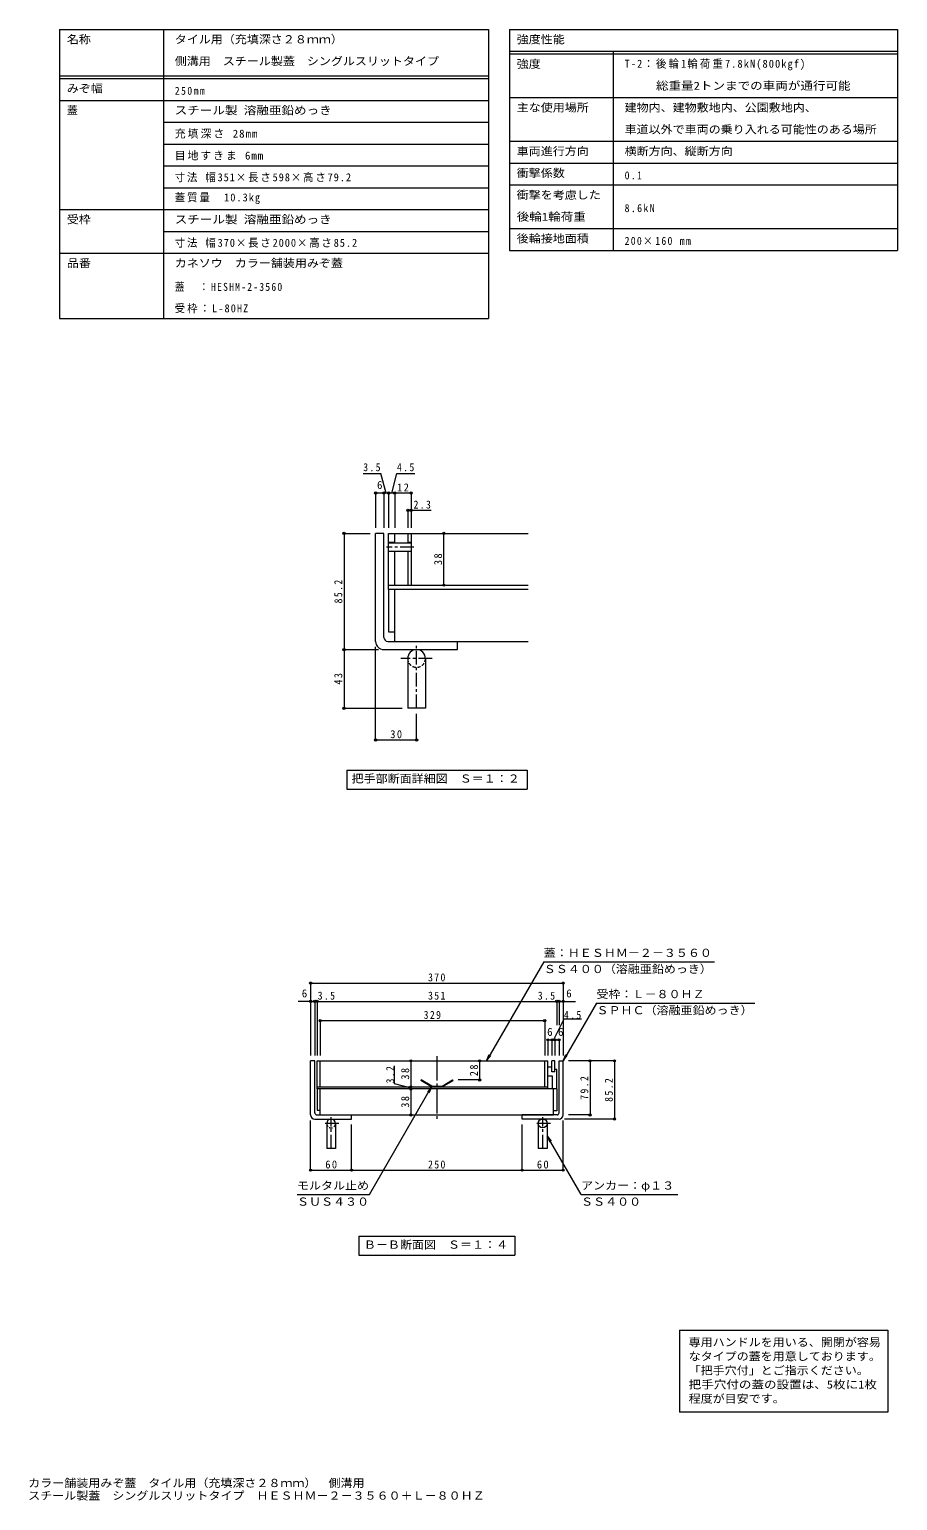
# Model space of a CAD drawing. Units: millimetres, scale not verified, with parts at other scales. Extents: x -1310 to 1549, y -1090 to 1067.
# Drawn here: x 277 to 1549, y -1090 to 1067 of the extents above; entities that cross this region are included whole.
import ezdxf
from ezdxf.enums import TextEntityAlignment as Align

# ---------------------------------------------------------------- set-up
doc = ezdxf.new("R2010")
doc.units = ezdxf.units.MM
doc.header["$LTSCALE"] = 4
doc.header["$PDMODE"] = 32
doc.header["$PDSIZE"] = 3.2
for name, pattern in [('CHAIN1', [8, 5, -1, 1, -1]), ('CHAIN2', [12, 9, -1, 1, -1]), ('DASHED1', [1.8, 1.2, -0.6])]:
    doc.linetypes.add(name, pattern=pattern)
for name, color, linetype, lineweight in [('4-0', 4, 'Continuous', 9), ('4-1', 2, 'Continuous', 9), ('4-2', 7, 'Continuous', 9), ('4-4', 7, 'Continuous', 9), ('4-5', 7, 'Continuous', 9), ('4-9', 5, 'Continuous', 5), ('4-A', 4, 'DASHED1', 9), ('D-1', 2, 'Continuous', 9), ('D-2', 3, 'Continuous', 9), ('D-4', 7, 'Continuous', 9), ('D-5', 7, 'Continuous', 9), ('D-9', 5, 'Continuous', 5), ('D-A', 4, 'Continuous', 9), ('F-5_F-5ﾚｲﾔ', 2, 'Continuous', 9), ('F-F_F-Fﾚｲﾔ', 7, 'Continuous', 9)]:
    doc.layers.add(name, color=color, linetype=linetype, lineweight=lineweight)
doc.styles.add('ＭＳ ゴシック', font='')
doc.styles.get('ＭＳ ゴシック').set_extended_font_data('MS Gothic')

msp = doc.modelspace()

# ---------------------------------------------------------------- linework, layer by layer
at = {"layer": '4-0', "color": 7, "linetype": 'CHAIN2'}
msp.add_line((874.296, -438.433), (874.296, -533.686), dxfattribs=at)
at = {"layer": '4-1'}
for p, q in [((695.296, -445.513), (689.296, -445.513)), ((689.296, -524.713), (689.296, -445.513)), ((695.296, -521.713), (695.296, -445.513)), ((1053.296, -445.513), (1059.296, -445.513)), ((1053.296, -521.713), (1053.296, -445.513)), ((1059.296, -524.713), (1059.296, -445.513)), ((695.296, -530.713), (749.296, -530.713)), ((698.296, -524.713), (749.296, -524.713)), ((749.296, -530.713), (749.296, -524.713)), ((999.296, -530.713), (999.296, -524.713)), ((1050.296, -524.713), (999.296, -524.713)), ((1053.296, -530.713), (999.296, -530.713))]:
    msp.add_line(p, q, dxfattribs=at)
for centre, radius, start, end in [((695.296, -524.713), 6, 180, 270), ((698.296, -521.713), 3, 180, 270), ((1050.296, -521.713), 3, 270, 0), ((1053.296, -524.713), 6, 270, 0)]:
    msp.add_arc(centre, radius, start, end, dxfattribs=at)
at = {"layer": '4-2'}
for p, q in [((698.796, -486.713), (698.796, -445.512)), ((698.796, -445.512), (1036.796, -445.512)), ((703.296, -483.513), (703.296, -445.512)), ((1032.296, -483.513), (1032.296, -445.512)), ((1036.796, -486.713), (1036.796, -445.512)), ((1047.296, -445.512), (1042.796, -445.512)), ((1042.796, -461.512), (1042.796, -445.512)), ((1047.296, -461.512), (1047.296, -445.512)), ((1042.796, -454.512), (1036.796, -454.512)), ((1047.296, -461.512), (1042.796, -461.512)), ((1049.796, -458.012), (1047.296, -458.012)), ((1049.796, -486.713), (1049.796, -458.012)), ((698.796, -483.513), (1036.796, -483.513)), ((1049.796, -486.712), (1043.796, -486.712))]:
    msp.add_line(p, q, dxfattribs=at)
at = {"layer": '4-2', "color": 3}
for p, q in [((851.207, -473.513), (850.707, -474.379)), ((866.528, -483.513), (850.707, -474.379)), ((866.796, -482.513), (851.207, -473.513)), ((897.384, -473.513), (897.884, -474.379))]:
    msp.add_line(p, q, dxfattribs=at)
for points in [[(866.528, -483.513), (882.064, -483.513), (897.884, -474.379)], [(866.796, -482.513), (881.796, -482.513), (897.384, -473.513)]]:
    msp.add_lwpolyline(points, dxfattribs=at)
at = {"layer": '4-2'}
msp.add_lwpolyline([(1043.796, -486.713), (1043.796, -467.713), (1036.796, -467.713)], dxfattribs=at)
at = {"layer": '4-4'}
for p, q in [((689.296, -330.292), (689.296, -437.513)), ((689.296, -331.492), (1059.296, -331.492)), ((1059.296, -330.292), (1059.296, -437.513)), ((689.296, -358.318), (670.865, -358.318)), ((689.296, -358.318), (695.296, -358.318)), ((695.296, -357.118), (695.296, -437.513)), ((695.296, -358.318), (698.796, -358.318)), ((698.796, -357.118), (698.796, -437.512)), ((698.796, -358.318), (1049.796, -358.318)), ((1049.796, -357.118), (1049.796, -393.371)), ((1049.796, -358.318), (1053.296, -358.318)), ((1053.296, -357.118), (1053.296, -393.371)), ((1053.296, -358.318), (1059.296, -358.318)), ((1059.296, -358.318), (1077.128, -358.318)), ((703.295, -385.332), (703.295, -437.512)), ((703.295, -386.532), (1032.296, -386.532)), ((1032.296, -385.332), (1032.296, -437.512)), ((1036.796, -413.546), (1036.796, -437.512)), ((1036.796, -414.746), (1042.796, -414.746)), ((1042.796, -413.546), (1042.796, -437.512)), ((1042.796, -414.746), (1047.296, -414.746)), ((1047.296, -413.546), (1047.296, -437.512)), ((1047.296, -414.746), (1053.296, -414.746)), ((1053.296, -413.546), (1053.296, -437.513)), ((836.165, -445.512), (836.165, -483.513)), ((936.865, -445.512), (936.865, -473.513)), ((1135.754, -445.513), (1067.296, -445.513)), ((1098.717, -445.513), (1098.717, -524.713)), ((1134.554, -445.513), (1134.554, -530.713)), ((938.065, -473.513), (905.384, -473.513)), ((836.165, -483.513), (836.165, -486.713)), ((836.165, -486.713), (836.165, -524.713)), ((689.296, -606.992), (689.296, -532.713)), ((749.296, -606.992), (749.296, -538.713)), ((999.296, -606.992), (999.296, -538.713)), ((1059.296, -606.992), (1059.296, -532.713)), ((1135.754, -530.713), (1061.296, -530.713)), ((1099.917, -524.713), (1067.296, -524.713)), ((689.296, -605.792), (749.296, -605.792)), ((749.296, -605.792), (999.296, -605.792)), ((999.296, -605.792), (1059.296, -605.792))]:
    msp.add_line(p, q, dxfattribs=at)
for points in [[(1086.363, -384.205), (1060.363, -384.205), (1045.046, -414.746)], [(811.801, -452.584), (811.801, -478.584), (836.165, -485.113)]]:
    msp.add_lwpolyline(points, dxfattribs=at)
for p in [(689.296, -331.492), (1059.296, -331.492), (689.296, -358.318), (695.296, -358.318), (698.796, -358.318), (1049.796, -358.318), (1053.296, -358.318), (1059.296, -358.318), (703.295, -386.532), (1032.296, -386.532), (1036.796, -414.746), (1042.796, -414.746), (1047.296, -414.746), (1053.296, -414.746), (836.165, -445.512), (936.865, -445.512), (1098.717, -445.513), (1134.554, -445.513), (936.865, -473.513), (836.165, -483.513), (836.165, -486.713), (836.165, -524.713), (1098.717, -524.713), (1134.554, -530.713), (689.296, -605.792), (749.296, -605.792), (999.296, -605.792), (1059.296, -605.792)]:
    msp.add_point(p, dxfattribs=at)
at = {"layer": '4-5'}
for p, q in [((1030.86, -300.495), (1280.86, -300.495)), ((1108.136, -360.918), (1059.296, -445.513)), ((1108.136, -360.918), (1340.136, -360.918)), ((947.135, -445.512), (953.222, -437.578)), ((1059.296, -445.513), (1063.123, -436.274)), ((1059.296, -445.513), (1065.384, -437.579)), ((866.528, -483.513), (860.44, -491.446)), ((1035.796, -555.463), (1039.623, -564.701)), ((1035.796, -555.463), (1041.883, -563.396)), ((1085.487, -641.529), (1035.796, -555.463)), ((1085.487, -641.529), (1227.487, -641.529)), ((760.096, -702.398), (988.496, -702.398)), ((760.096, -702.398), (760.096, -730.398)), ((988.496, -702.398), (988.496, -730.398)), ((760.096, -730.398), (988.496, -730.398))]:
    msp.add_line(p, q, dxfattribs=at)
for points in [[(1030.86, -300.495), (947.135, -445.512), (950.962, -436.273)], [(669.297, -641.529), (775.297, -641.529), (866.528, -483.513), (862.701, -492.751)]]:
    msp.add_lwpolyline(points, dxfattribs=at)
at = {"layer": '4-9'}
for p, q in [((1049.796, -486.713), (698.796, -486.713)), ((703.296, -524.713), (703.296, -486.713)), ((1045.296, -524.713), (1045.296, -486.713)), ((703.296, -524.713), (1045.296, -524.713))]:
    msp.add_line(p, q, dxfattribs=at)
for points in [[(698.796, -486.713), (698.796, -517.713), (703.296, -517.713)], [(1049.796, -486.713), (1049.796, -518.713), (1045.296, -518.713)]]:
    msp.add_lwpolyline(points, dxfattribs=at)
at = {"layer": '4-A', "linetype": 'CHAIN1'}
for p, q in [((730.623, -537.213), (707.639, -537.213)), ((719.296, -573.713), (719.296, -528.042)), ((1040.623, -537.213), (1017.639, -537.213)), ((1029.296, -573.713), (1029.296, -528.042))]:
    msp.add_line(p, q, dxfattribs=at)
at = {"layer": '4-A', "linetype": 'Continuous'}
for p, q in [((712.796, -537.213), (712.796, -573.713)), ((1022.796, -537.213), (1022.796, -573.713))]:
    msp.add_line(p, q, dxfattribs=at)
for points in [[(725.796, -537.213), (725.796, -573.713), (712.796, -573.713)], [(1035.796, -537.213), (1035.796, -573.713), (1022.796, -573.713)]]:
    msp.add_lwpolyline(points, dxfattribs=at)
msp.add_circle((1029.296, -537.213), 6.5, dxfattribs=at)
msp.add_arc((719.296, -537.213), 6.5, 0, 180, dxfattribs=at)
at = {"layer": '4-A'}
msp.add_arc((719.296, -537.213), 6.5, 180, 0, dxfattribs=at)
at = {"layer": 'D-1'}
for p, q in [((796.521, 327.776), (784.521, 327.776)), ((784.521, 169.376), (784.521, 327.776)), ((796.521, 175.376), (796.521, 327.776)), ((796.521, 157.376), (904.521, 157.376)), ((802.521, 169.376), (904.521, 169.376)), ((904.521, 157.376), (904.521, 169.376))]:
    msp.add_line(p, q, dxfattribs=at)
for centre, radius in [((802.521, 175.376), 6), ((796.521, 169.376), 12)]:
    msp.add_arc(centre, radius, 180, 270, dxfattribs=at)
at = {"layer": 'D-2', "color": 7}
for p, q in [((803.521, 245.376), (803.521, 327.777)), ((803.521, 327.777), (1008.082, 327.777)), ((812.521, 313.777), (812.521, 327.777)), ((812.521, 251.776), (812.521, 301.777)), ((803.521, 251.776), (1008.082, 251.776))]:
    msp.add_line(p, q, dxfattribs=at)
at = {"layer": 'D-2', "color": 4}
for p, q in [((831.921, 327.777), (831.921, 313.777)), ((836.521, 327.777), (836.521, 251.778)), ((831.921, 301.777), (831.921, 251.778))]:
    msp.add_line(p, q, dxfattribs=at)
at = {"layer": 'D-2', "linetype": 'CHAIN1'}
msp.add_line((840.497, 307.777), (800.594, 307.777), dxfattribs=at)
at = {"layer": 'D-2'}
for p, q in [((812.521, 314.277), (803.521, 314.277)), ((803.521, 313.777), (836.521, 313.777)), ((836.521, 314.277), (831.921, 314.277)), ((803.521, 301.777), (836.521, 301.777)), ((812.521, 301.277), (803.521, 301.277)), ((836.521, 301.277), (831.921, 301.277))]:
    msp.add_line(p, q, dxfattribs=at)
at = {"layer": 'D-4'}
for p, q in [((766.298, 415.763), (792.298, 415.763)), ((800.021, 386.941), (792.298, 415.763)), ((808.021, 386.941), (815.744, 415.763)), ((815.744, 415.763), (841.744, 415.763)), ((784.521, 388.141), (784.521, 335.776)), ((796.521, 386.941), (784.521, 386.941)), ((796.521, 388.141), (796.521, 335.776)), ((803.521, 386.941), (796.521, 386.941)), ((803.521, 388.141), (803.521, 335.777)), ((812.521, 386.941), (803.521, 386.941)), ((812.521, 388.141), (812.521, 335.777)), ((836.521, 386.941), (812.521, 386.941)), ((836.521, 388.141), (836.521, 335.777)), ((831.921, 362.76), (831.921, 335.777)), ((836.521, 361.56), (831.921, 361.56)), ((836.521, 361.56), (866.005, 361.56)), ((736.974, 327.776), (776.521, 327.776)), ((738.174, 327.776), (738.174, 157.376)), ((884.399, 251.776), (884.399, 327.776)), ((736.974, 157.376), (788.521, 157.376)), ((738.174, 157.376), (738.174, 71.376)), ((784.521, 23.783), (784.521, 161.376)), ((736.974, 71.376), (823.521, 71.376)), ((844.521, 23.783), (844.521, 63.376)), ((784.521, 24.983), (844.521, 24.983))]:
    msp.add_line(p, q, dxfattribs=at)
for p in [(784.521, 386.941), (796.521, 386.941), (803.521, 386.941), (812.521, 386.941), (836.521, 386.941), (831.921, 361.56), (836.521, 361.56), (738.174, 327.776), (884.399, 327.776), (884.399, 251.776), (738.174, 157.376), (738.174, 71.376), (784.521, 24.983), (844.521, 24.983)]:
    msp.add_point(p, dxfattribs=at)
at = {"layer": 'D-5'}
for p, q in [((742.096, -19.17), (1006.496, -19.17)), ((742.096, -19.17), (742.096, -47.17)), ((1006.496, -19.17), (1006.496, -47.17)), ((742.096, -47.17), (1006.496, -47.17))]:
    msp.add_line(p, q, dxfattribs=at)
at = {"layer": 'D-9'}
for p, q in [((1008.082, 245.376), (803.521, 245.376)), ((812.521, 169.376), (812.521, 245.376)), ((812.521, 169.376), (1008.082, 169.376))]:
    msp.add_line(p, q, dxfattribs=at)
msp.add_lwpolyline([(803.521, 245.376), (803.521, 183.376), (812.521, 183.376)], dxfattribs=at)
at = {"layer": 'D-A', "linetype": 'CHAIN1'}
for p, q in [((844.521, 71.376), (844.521, 162.718)), ((867.175, 144.376), (821.207, 144.376))]:
    msp.add_line(p, q, dxfattribs=at)
at = {"layer": 'D-A'}
msp.add_line((831.521, 144.376), (831.521, 71.376), dxfattribs=at)
msp.add_lwpolyline([(857.521, 144.376), (857.521, 71.376), (831.521, 71.376)], dxfattribs=at)
msp.add_arc((844.521, 144.376), 13, 0, 180, dxfattribs=at)
at = {"layer": 'D-A', "linetype": 'DASHED1'}
msp.add_arc((844.521, 144.376), 13, 180, 0, dxfattribs=at)
at = {"layer": 'F-5_F-5ﾚｲﾔ', "color": 7}
for p, q in [((980.605, 1066.531), (1549.291, 1066.531)), ((980.605, 1066.531), (980.605, 742.531)), ((1549.291, 1066.531), (1549.291, 742.531)), ((980.605, 1034.531), (1549.291, 1034.531)), ((980.605, 1030.531), (1549.291, 1030.531)), ((1132.8, 1034.531), (1132.8, 742.531)), ((980.605, 966.531), (1549.291, 966.531)), ((980.605, 902.531), (1549.291, 902.531)), ((980.605, 870.531), (1549.291, 870.531)), ((980.605, 838.531), (1549.291, 838.531)), ((980.605, 774.531), (1549.291, 774.531)), ((980.605, 742.531), (1549.291, 742.531))]:
    msp.add_line(p, q, dxfattribs=at)
at = {"layer": 'F-F_F-Fﾚｲﾔ'}
for p, q in [((321.419, 1066.531), (949.677, 1066.531)), ((321.419, 1066.531), (321.419, 642.531)), ((473.614, 1066.531), (473.614, 642.531)), ((949.677, 1066.531), (949.677, 642.531)), ((321.419, 998.531), (949.677, 998.531)), ((321.419, 994.531), (949.677, 994.531)), ((321.419, 962.531), (949.677, 962.531)), ((473.614, 930.531), (949.677, 930.531)), ((473.614, 898.531), (949.677, 898.531)), ((473.614, 866.531), (949.677, 866.531)), ((473.614, 834.531), (949.677, 834.531)), ((321.419, 802.531), (949.677, 802.531)), ((473.614, 770.531), (949.677, 770.531)), ((321.419, 738.531), (949.677, 738.531)), ((321.419, 642.531), (949.677, 642.531)), ((1229.984, -840.249), (1229.984, -960.249))]:
    msp.add_line(p, q, dxfattribs=at)
msp.add_lwpolyline([(1229.984, -840.249), (1535.229, -840.249), (1535.229, -960.249), (1229.984, -960.249)], dxfattribs=at)

# ---------------------------------------------------------------- texts
at = {"layer": '4-4', "color": 2, "style": 'ＭＳ ゴシック'}
for p in [(676.331, -355.918), (1063.78, -355.918), (1035.796, -412.346), (1051.81, -412.346)]:
    msp.add_text('6', height=11.73, dxfattribs=at).set_placement(p, align=Align.BOTTOM_LEFT)
at = {"layer": '4-4', "color": 2, "char_height": 11.73, "attachment_point": 7, "style": 'ＭＳ ゴシック'}
for s, insert in [('\\T1.27;\\W0.9;370', (861.296, -329.092)), ('\\T1.27;\\W0.9;3.5', (699.583, -355.918)), ('\\T1.27;\\W0.9;351', (861.296, -355.918)), ('\\T1.27;\\W0.9;3.5', (1022.06, -355.918)), ('\\T1.27;\\W0.9;329', (854.796, -384.132)), ('\\T1.27;\\W0.9;4.5', (1060.363, -384.205)), ('\\T1.27;\\W0.95;60', (710.796, -603.392)), ('\\T1.27;\\W0.9;250', (861.296, -603.392)), ('\\T1.27;\\W0.95;60', (1020.796, -603.392))]:
    msp.add_mtext(s, dxfattribs=dict(at, insert=insert))
at = {"layer": '4-4', "color": 2, "char_height": 11.73, "attachment_point": 7, "rotation": 90, "style": 'ＭＳ ゴシック'}
for s, insert in [('\\T1.27;\\W0.95;28', (934.465, -468.012)), ('\\T1.27;\\W0.9;3.2', (811.801, -478.584)), ('\\T1.27;\\W0.95;38', (833.765, -473.012)), ('\\T1.28;\\W0.9;79.2', (1096.317, -502.613)), ('\\T1.28;\\W0.9;85.2', (1132.154, -505.613)), ('\\T1.27;\\W0.95;38', (833.765, -514.213))]:
    msp.add_mtext(s, dxfattribs=dict(at, insert=insert))
at = {"layer": '4-5', "color": 2, "style": 'ＭＳ ゴシック', "width": 1.1}
for s, p in [('蓋：ＨＥＳＨＭ－２－３５６０', (1030.86, -296.661)), ('ＳＳ４００（溶融亜鉛めっき）', (1030.86, -320.329)), ('受枠：Ｌ－８０ＨＺ', (1108.136, -357.084)), ('ＳＰＨＣ（溶融亜鉛めっき）', (1108.136, -380.753)), ('モルタル止め', (669.297, -637.695)), ('アンカー：φ１３', (1085.487, -637.695)), ('ＳＵＳ４３０', (669.297, -661.364)), ('ＳＳ４００', (1085.487, -661.364)), ('Ｂ－Ｂ断面図\u3000Ｓ＝１：４', (767.296, -724.398))]:
    msp.add_text(s, height=11.73, dxfattribs=at).set_placement(p, align=Align.BOTTOM_LEFT)
at = {"layer": 'D-4', "color": 2, "style": 'ＭＳ ゴシック'}
msp.add_text('6', height=11.73, dxfattribs=at).set_placement((786.521, 389.341), align=Align.BOTTOM_LEFT)
at = {"layer": 'D-4', "color": 2, "char_height": 11.73, "attachment_point": 7, "style": 'ＭＳ ゴシック'}
for s, insert in [('\\T1.27;\\W0.9;3.5', (766.298, 418.707)), ('\\T1.27;\\W0.9;4.5', (815.744, 418.707)), ('\\T1.27;\\W0.95;12', (816.021, 389.341)), ('\\T1.27;\\W0.9;2.3', (840.005, 363.96)), ('\\T1.27;\\W0.95;30', (806.021, 27.383))]:
    msp.add_mtext(s, dxfattribs=dict(at, insert=insert))
at = {"layer": 'D-4', "color": 2, "char_height": 11.73, "attachment_point": 7, "rotation": 90, "style": 'ＭＳ ゴシック'}
for s, insert in [('\\T1.27;\\W0.95;38', (881.999, 281.276)), ('\\T1.28;\\W0.9;85.2', (735.774, 225.076)), ('\\T1.27;\\W0.95;43', (735.774, 105.876))]:
    msp.add_mtext(s, dxfattribs=dict(at, insert=insert))
at = {"layer": 'D-5', "color": 2, "style": 'ＭＳ ゴシック', "width": 1.1}
msp.add_text('把手部断面詳細図\u3000Ｓ＝１：２', height=11.73, dxfattribs=at).set_placement((749.296, -41.17), align=Align.BOTTOM_LEFT)
at = {"layer": 'F-5_F-5ﾚｲﾔ', "style": 'ＭＳ ゴシック'}
for s, width, p in [('タイル用（充填深さ２８ｍｍ）', 1.1, (490.148, 1042.531)), ('強度性能', 1.1, (991.252, 1042.531)), ('側溝用\u3000スチール製蓋\u3000シングルスリットタイプ', 1.1, (490.148, 1010.531)), ('強度', 1.1, (991.252, 1006.531)), (' \u3000\u3000総重量2トンまでの車両が通行可能', 1.15, (1149.334, 974.531)), ('スチール製 溶融亜鉛めっき', 1.15, (490.148, 938.531)), ('主な使用場所', 1.1, (991.252, 942.531)), ('建物内、建物敷地内、公園敷地内、', 1.1, (1149.334, 942.531)), ('車道以外で車両の乗り入れる可能性のある場所', 1.1, (1149.334, 910.531)), ('車両進行方向', 1.1, (991.252, 878.531)), ('横断方向、縦断方向', 1.1, (1149.334, 878.531)), ('衝撃係数', 1.1, (991.252, 846.531)), ('衝撃を考慮した', 1.1, (991.252, 814.531)), ('後輪1輪荷重', 1.15, (991.252, 782.531)), ('後輪接地面積', 1.1, (991.252, 750.531)), ('カラー舗装用みぞ蓋\u3000タイル用（充填深さ２８ｍｍ）\u3000側溝用', 1.1, (275.467, -1073.773)), ('スチール製蓋\u3000シングルスリットタイプ\u3000ＨＥＳＨＭ－２－３５６０＋Ｌ－８０ＨＺ', 1.1, (275.467, -1092.281))]:
    msp.add_text(s, height=11.73, dxfattribs=dict(at, width=width)).set_placement(p, align=Align.BOTTOM_LEFT)
at = {"layer": 'F-5_F-5ﾚｲﾔ', "char_height": 11.73, "attachment_point": 7, "style": 'ＭＳ ゴシック'}
for s, insert in [('\\T1.21;\\W0.95;T-2：後輪1輪荷重7.8kN(800kgf)', (1149.334, 1006.531)), ('\\T1.28;\\W0.9;250mm', (490.148, 970.531)), ('\\T1.18;充填深さ\\~28mm', (490.148, 906.531)), ('\\T1.17;目地すきま\\~6mm', (490.148, 874.531)), ('\\T1.27;\\W0.9;0.1', (1149.334, 846.531)), ('\\T1.28;\\W0.9;8.6kN', (1149.334, 798.531)), ('\\T1.25;\\W0.9;200×160\\~mm', (1149.334, 750.531))]:
    msp.add_mtext(s, dxfattribs=dict(at, insert=insert))
at = {"layer": 'F-F_F-Fﾚｲﾔ', "color": 2, "style": 'ＭＳ ゴシック'}
for s, width, p in [('名称', 1.1, (332.066, 1042.531)), ('みぞ幅', 1.1, (332.066, 970.531)), ('受枠', 1.1, (332.066, 778.531)), ('スチール製 溶融亜鉛めっき', 1.15, (490.148, 778.531)), ('品番', 1.1, (332.066, 714.531)), ('カネソウ\u3000カラー舗装用みぞ蓋', 1.1, (490.148, 714.531)), ('専用ハンドルを用いる、開閉が容易', 1.1, (1243.175, -867.393)), ('なタイプの蓋を用意しております。', 1.1, (1243.175, -888.068)), ('「把手穴付」とご指示ください。', 1.1, (1243.175, -908.742)), ('把手穴付の蓋の設置は、5枚に1枚', 1.15, (1243.175, -929.416)), ('程度が目安です。', 1.1, (1243.175, -950.091))]:
    msp.add_text(s, height=11.73, dxfattribs=dict(at, width=width)).set_placement(p, align=Align.BOTTOM_LEFT)
msp.add_text('蓋', height=11.73, dxfattribs=at).set_placement((332.066, 938.531), align=Align.BOTTOM_LEFT)
at = {"layer": 'F-F_F-Fﾚｲﾔ', "color": 2, "char_height": 11.73, "attachment_point": 7, "style": 'ＭＳ ゴシック'}
for s, insert in [('\\T1.18;\\W0.95;寸法\\~幅351×長さ598×高さ79.2', (490.148, 842.531)), ('\\T1.19;\\W0.95;蓋質量\u300010.3kg', (490.148, 810.531)), ('\\T1.18;\\W0.95;寸法\\~幅370×長さ2000×高さ85.2', (490.148, 746.531)), ('\\T1.23;\\W0.9;蓋\u3000：HESHM-2-3560', (490.148, 682.531)), ('\\T1.2;\\W0.95;受枠：L-80HZ', (490.148, 650.531))]:
    msp.add_mtext(s, dxfattribs=dict(at, insert=insert))

doc.saveas('drawing.dxf')
